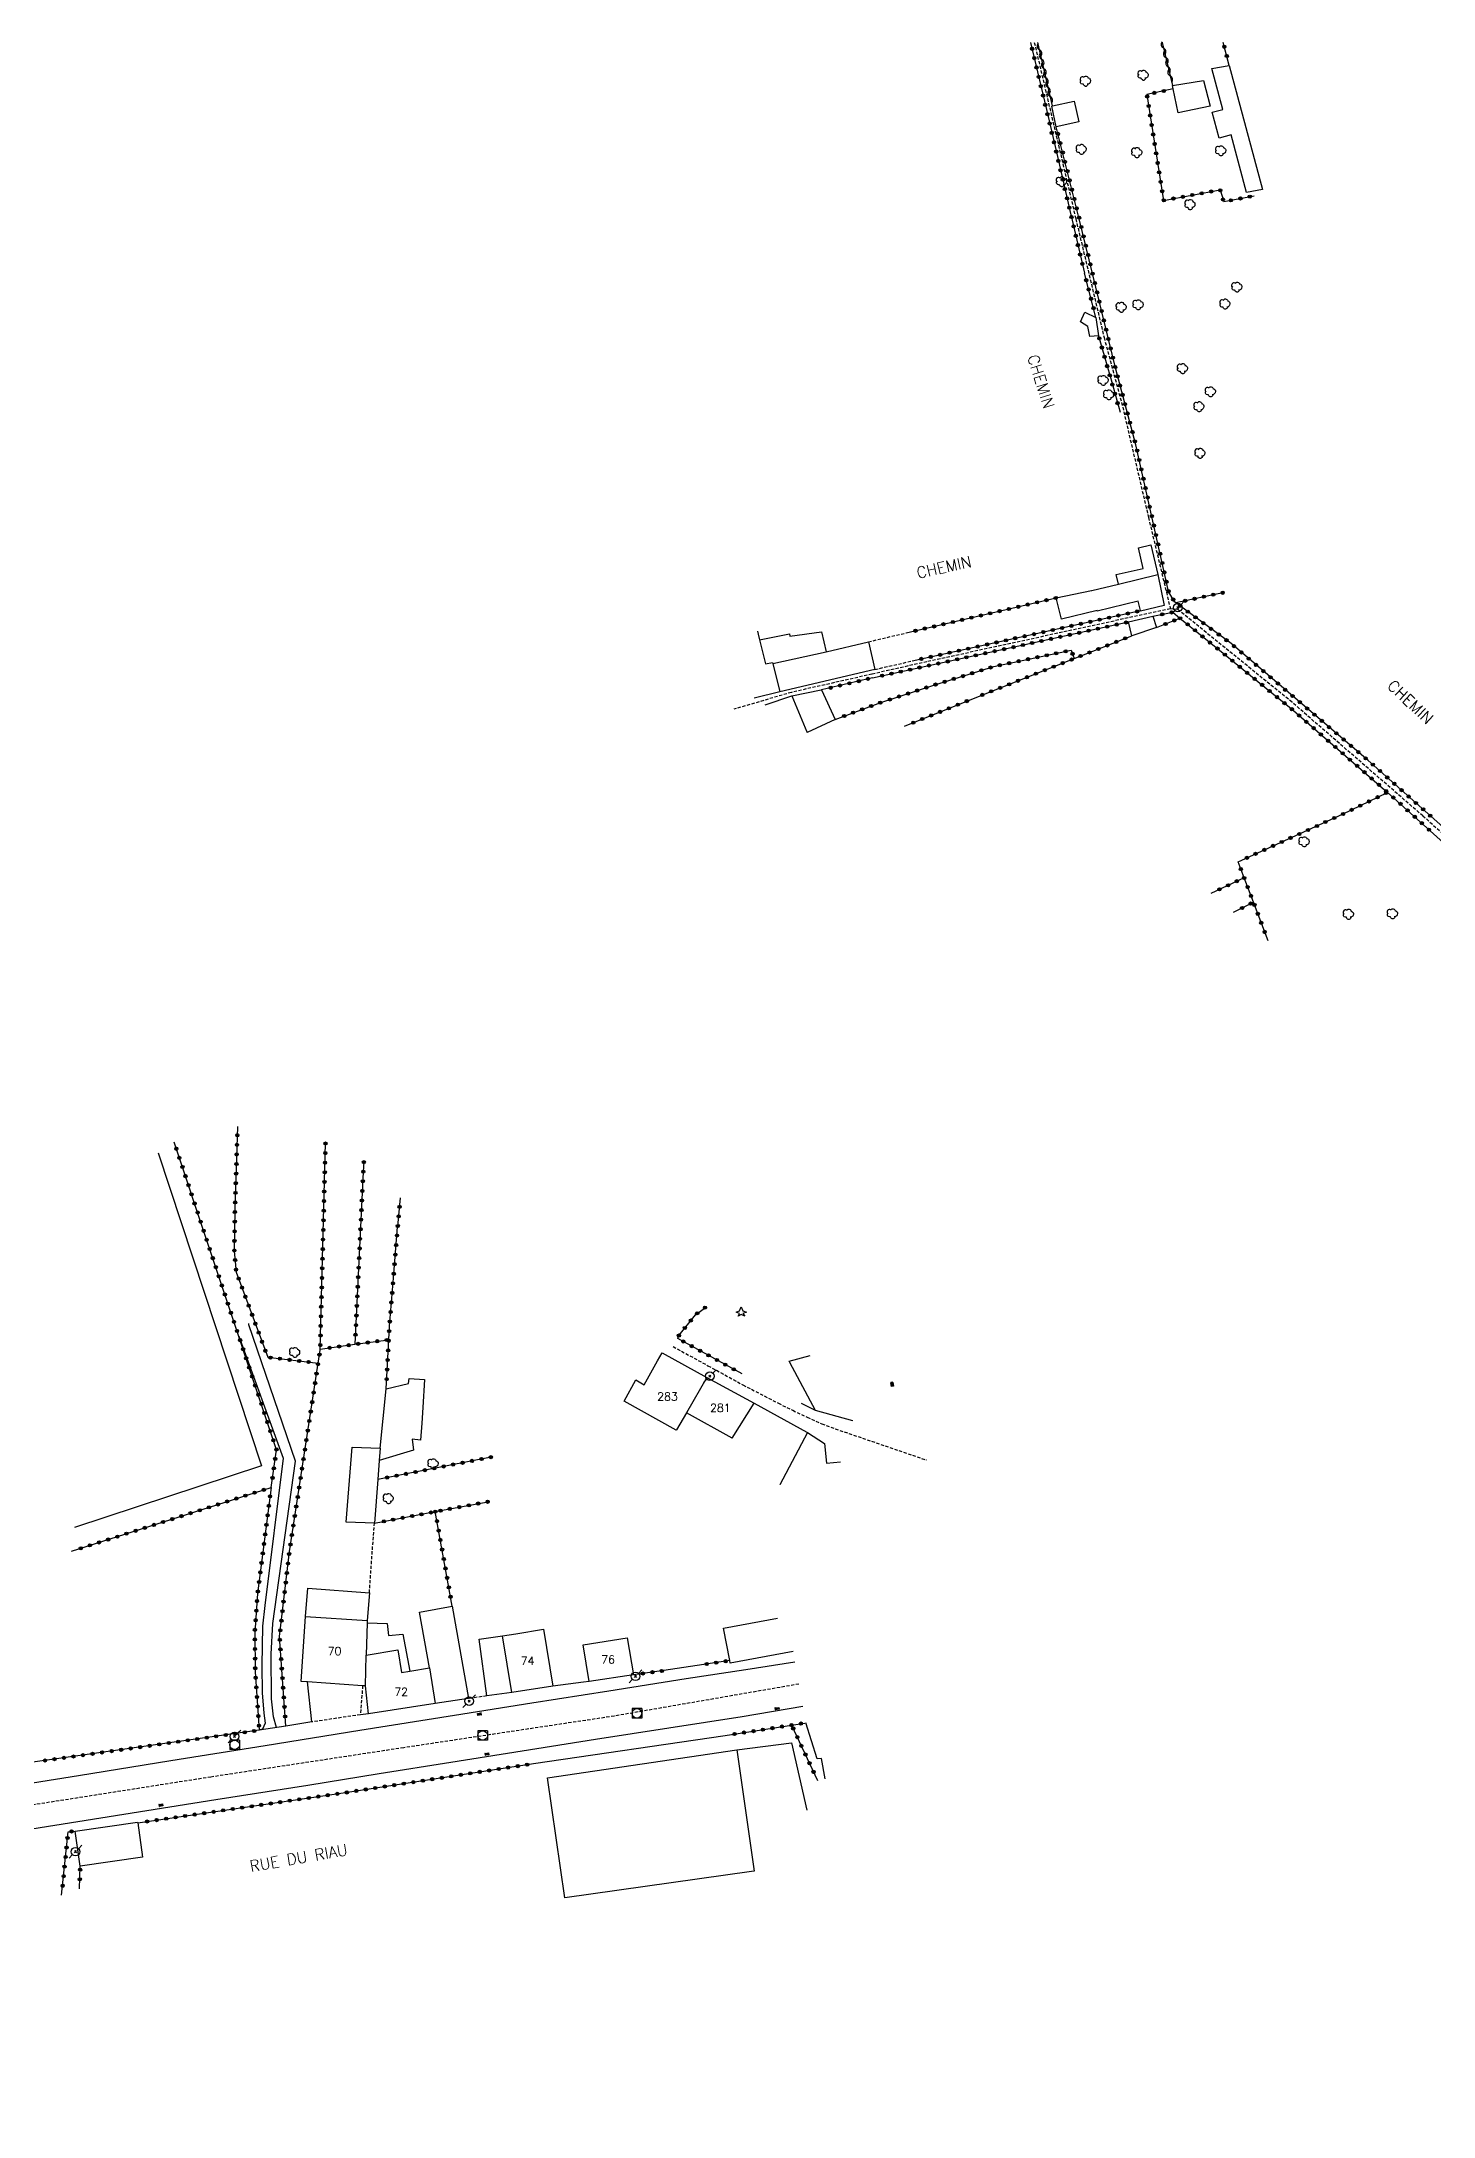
# Model space of a CAD drawing. Header units: millimetres. Extents: x 139000 to 139959, y 123000 to 124000.
# Drawn here: x 139400.4 to 139617.8, y 123676 to 124000.2 of the extents above; entities that cross this region are included whole.
import ezdxf
from ezdxf.enums import TextEntityAlignment as Align

# ---------------------------------------------------------------- set-up
doc = ezdxf.new("R2010")
doc.units = ezdxf.units.MM
doc.linetypes.add('DASHED', pattern=[0.75, 0.5, -0.25])
doc.layers.get('0').update_dxf_attribs({"linetype": 'CONTINUOUS'})
for name, color, linetype in [('W0001', 6, 'DASHED'), ('W0014', 7, 'CONTINUOUS'), ('W0017', 7, 'CONTINUOUS'), ('W0070', 7, 'DASHED'), ('W0071', 7, 'CONTINUOUS'), ('W0101', 7, 'CONTINUOUS'), ('W0104', 1, 'CONTINUOUS'), ('W0112', 1, 'DASHED'), ('W0300', 7, 'CONTINUOUS'), ('W0303', 7, 'CONTINUOUS'), ('W0310', 3, 'CONTINUOUS'), ('W0323', 7, 'CONTINUOUS'), ('W0333', 7, 'CONTINUOUS'), ('W0401', 7, 'CONTINUOUS'), ('W0420', 7, 'CONTINUOUS'), ('W0473', 7, 'CONTINUOUS'), ('W0989', 7, 'CONTINUOUS'), ('W0991', 7, 'CONTINUOUS'), ('W1102', 7, 'CONTINUOUS')]:
    doc.layers.add(name, color=color, linetype=linetype)
doc.styles.get("Standard").update_dxf_attribs({"font": 'romans.shx', "width": 0.85})

# ---------------------------------------------------------------- blocks, each defined once
blk = doc.blocks.new('T300')
for p, q in [((-0.8, 0.51), (-0.86, 0.34)), ((-0.86, 0.34), (-0.86, 0.17)), ((-0.86, 0.17), (-0.74, 0.06)), ((-0.69, 0.63), (-0.8, 0.51)), ((-0.8, -0.06), (-0.74, 0.06)), ((-0.74, 0.06), (-0.69, 0.11)), ((-0.57, 0.69), (-0.69, 0.63)), ((-0.46, 0.69), (-0.57, 0.69)), ((-0.29, 0.63), (-0.46, 0.69)), ((-0.29, 0.63), (-0.17, 0.74)), ((-0.23, 0.57), (-0.29, 0.63)), ((-0.17, 0.74), (-0.06, 0.8)), ((-0.06, 0.8), (0.06, 0.8)), ((0.06, 0.8), (0.23, 0.74)), ((0.23, 0.74), (0.34, 0.63)), ((0.34, 0.63), (0.4, 0.51)), ((0.46, 0.46), (0.34, 0.46)), ((0.4, 0.51), (0.4, 0.46)), ((0.57, 0.4), (0.46, 0.46)), ((0.57, 0.4), (0.69, 0.29)), ((0.69, 0.29), (0.74, 0.17)), ((0.74, 0.06), (0.69, -0.17)), ((0.74, 0.17), (0.74, 0.06)), ((-0.8, -0.17), (-0.8, -0.06)), ((-0.8, -0.23), (-0.8, -0.17)), ((-0.74, -0.34), (-0.8, -0.23)), ((-0.69, -0.4), (-0.74, -0.34)), ((-0.51, -0.46), (-0.69, -0.4)), ((-0.4, -0.46), (-0.51, -0.46)), ((-0.4, -0.46), (-0.34, -0.46)), ((-0.34, -0.46), (-0.34, -0.4)), ((-0.34, -0.51), (-0.34, -0.46)), ((-0.29, -0.63), (-0.34, -0.51)), ((-0.17, -0.74), (-0.29, -0.63)), ((-0.06, -0.8), (-0.17, -0.74)), ((0.06, -0.8), (-0.06, -0.8)), ((0.17, -0.74), (0.06, -0.8)), ((0.23, -0.69), (0.17, -0.74)), ((0.29, -0.46), (0.23, -0.46)), ((0.29, -0.63), (0.23, -0.69)), ((0.46, -0.4), (0.29, -0.46)), ((0.34, -0.51), (0.29, -0.63)), ((0.34, -0.51), (0.34, -0.46)), ((0.57, -0.34), (0.46, -0.4)), ((0.63, -0.29), (0.57, -0.34)), ((0.69, -0.17), (0.63, -0.29))]:
    blk.add_line(p, q)
blk = doc.blocks.new('T473')
for p, q in [((-0.166667, 0.166667), (0.166667, -0.166667)), ((-0.166667, -0.166667), (0.166667, 0.166667)), ((0.500001, 0.500001), (1.000002, 1.000002)), ((-1.000002, -1.000002), (-0.500001, -0.500001))]:
    blk.add_line(p, q)
blk.add_ellipse((0, 0), major_axis=(0.471405, 0.471405), ratio=1, start_param=5.4977871438, end_param=11.780972451)
blk = doc.blocks.new('T303')
for p, q in [((-0.77, 0), (-0.28, 0.21)), ((-0.28, -0.21), (-0.77, 0)), ((-0.28, 0.21), (0, 0.83)), ((0, 0.83), (0.28, 0.21)), ((0.28, 0.21), (0.83, 0)), ((0.83, 0), (0.28, -0.21)), ((-0.49, -0.63), (-0.28, -0.21)), ((0, -0.35), (-0.49, -0.63)), ((0.56, -0.63), (0, -0.35)), ((0.28, -0.21), (0.56, -0.63))]:
    blk.add_line(p, q)
blk = doc.blocks.new('T401')
for p, q in [((-0.3, 0.3), (0, 0.3)), ((-0.3, -0.25), (-0.3, 0.3)), ((-0.3, 0.15), (0, 0.15)), ((-0.3, 0), (0, 0)), ((0, 0.3), (0, -0.25)), ((-0.3, -0.15), (0, -0.15)), ((-0.3, -0.25), (-0.3, -0.3)), ((-0.3, -0.3), (0, -0.3)), ((0, -0.3), (0, -0.25))]:
    blk.add_line(p, q)
blk = doc.blocks.new('T420')
for p, q in [((0.75, 0.75), (-0.75, 0.75)), ((-0.75, 0.75), (-0.75, -0.75)), ((0.75, 0.75), (0.75, -0.75)), ((0.75, -0.75), (-0.75, -0.75))]:
    blk.add_line(p, q)
blk.add_ellipse((0, 0), major_axis=(-0.53, 0.53), ratio=1, start_param=3.926991, end_param=10.210176)
blk = doc.blocks.new('t323o')
at = {"color": 0, "linetype": 'Continuous'}
for radius in [0.25, 0.15]:
    blk.add_circle((0, 0), radius, dxfattribs=at)
blk = doc.blocks.new('t310o')
at = {"color": 0, "linetype": 'Continuous'}
for centre, start, end in [((-0.5, 0.38), 216.8699, 323.1304), ((0.5, -0.37), 36.8699, 143.1303)]:
    blk.add_arc(centre, 0.625, start, end, dxfattribs=at)

msp = doc.modelspace()

# ---------------------------------------------------------------- linework, layer by layer
at = {"layer": 'W0001'}
msp.add_lwpolyline([(139518.7, 123743.55), (139489.85, 123738.55), (139456.99, 123733.61), (139426.89, 123729.03), (139390.33, 123723.3), (139356.18, 123717.91), (139323.94, 123713.02), (139296.1, 123708.14), (139267.25, 123701.93), (139235.14, 123692.66), (139204.82, 123683.55), (139178.33, 123676)], dxfattribs=at)
at = {"layer": 'W0014'}
for points in [[(139518.07, 123746.99), (139510.38, 123745.78), (139501.1, 123744.35), (139489.03, 123742.46), (139476.97, 123740.55), (139464.92, 123738.64), (139450.15, 123736.29), (139435.38, 123733.93), (139420.61, 123731.57), (139406.21, 123729.24), (139391.81, 123726.91)], [(139502.81, 123746.47), (139497.62, 123745.65)], [(139398.91, 123720.96), (139413.28, 123723.23), (139427.66, 123725.5), (139442.03, 123727.78), (139453.18, 123729.56), (139464.33, 123731.35), (139475.48, 123733.13), (139486.93, 123734.93), (139498.38, 123736.71), (139509.82, 123738.5), (139519.32, 123740.09), (139519.32, 123740.09)], [(139442.63, 123737.63), (139438.58, 123737), (139434.43, 123736.34)], [(139451.51, 123738.92), (139450.23, 123738.77)], [(139477.25, 123731.12), (139507.16, 123735.51)]]:
    msp.add_lwpolyline(points, dxfattribs=at)
at = {"layer": 'W0017'}
msp.add_lwpolyline([(139442.63, 123737.63), (139441.96, 123743.9)], dxfattribs=at)
at = {"layer": 'W0070'}
for points in [[(139555.44, 124000), (139561.92, 123972.44), (139566.33, 123953.92), (139569.24, 123943.05), (139573.26, 123925.82), (139576.68, 123911.54)], [(139576.68, 123911.54), (139538.66, 123903.26), (139530.08, 123901.32), (139517.51, 123898.48), (139508.55, 123895.85)], [(139616.09, 123879.19), (139595.69, 123896.92), (139577.87, 123911.41), (139576.68, 123911.54)], [(139616.09, 123879.19), (139620.67, 123875.16), (139625.25, 123871.12), (139629.89, 123867.16), (139631.76, 123865.62), (139633.64, 123864.1), (139635.52, 123862.57), (139642.91, 123856.49), (139650.29, 123850.39), (139657.72, 123844.36), (139660.49, 123842.16), (139663.27, 123839.97), (139666.05, 123837.77)], [(139499.04, 123796.28), (139504.49, 123793.29), (139509.95, 123790.29), (139515.48, 123787.43), (139517.72, 123786.32), (139519.97, 123785.23), (139522.25, 123784.22), (139524.36, 123783.43), (139526.5, 123782.7), (139538.6, 123778.55)]]:
    msp.add_lwpolyline(points, dxfattribs=at)
at = {"layer": 'W0071'}
for points in [[(139431.23, 123797.9), (139438.14, 123778.84), (139435.31, 123755.84), (139434.94, 123752.62), (139434.83, 123746.43), (139434.9, 123742.19), (139435.15, 123739.02), (139435.37, 123737.46), (139434.94, 123736.53), (139434.43, 123736.34)], [(139437.1, 123736.76), (139436.68, 123738.43), (139436.36, 123741.27), (139436.29, 123748.2), (139436.57, 123753.04), (139440.08, 123778.38), (139432.82, 123799.66), (139432.83, 123799.86)], [(139521.26, 123786.3), (139519.09, 123787.4)]]:
    msp.add_lwpolyline(points, dxfattribs=at)
at = {"layer": 'W0101'}
for points in [[(139512.22, 123908.05), (139512.33, 123907.56), (139512.55, 123906.69), (139513.49, 123902.91)], [(139513.49, 123902.91), (139514.58, 123903.13), (139514.61, 123903), (139515.71, 123898.56), (139511.7, 123897.57), (139511.7, 123897.57)], [(139513.42, 123896.51), (139517.58, 123897.91), (139519.95, 123892.29), (139519.97, 123892.23)], [(139501.15, 123785.91), (139499.58, 123783.29), (139499.53, 123783.22), (139491.39, 123787.74), (139493.25, 123791.08), (139494.54, 123790.31), (139496.62, 123794.06), (139497.32, 123795.31)], [(139497.32, 123795.31), (139504.33, 123791.47)], [(139521.26, 123786.3), (139520.07, 123788.53), (139517.25, 123793.79), (139517.15, 123793.98), (139520.44, 123794.87)], [(139504.33, 123791.47), (139511.69, 123787.43)], [(139508.28, 123781.96), (139501.15, 123785.91)], [(139508.28, 123781.96), (139511.69, 123787.43)], [(139527.09, 123784.68), (139527.09, 123784.68), (139521.26, 123786.3)], [(139451.04, 123743.27), (139450.57, 123743.3), (139441.96, 123743.9), (139440.96, 123743.97), (139441.67, 123754.13), (139451.29, 123753.46), (139451.27, 123753.11), (139451.1, 123748.09)], [(139473.86, 123742.23), (139472.39, 123751.07), (139474.5, 123751.42), (139478.8, 123752.13), (139480.27, 123743.24)], [(139485.93, 123743.97), (139484.98, 123749.66), (139491.88, 123750.8), (139492.84, 123745)], [(139451.1, 123748.09), (139456.07, 123748.89), (139456.63, 123745.38), (139457.95, 123745.59), (139461, 123746.09), (139461.9, 123740.54)], [(139451.51, 123738.92), (139451.04, 123743.27)], [(139480.27, 123743.24), (139473.86, 123742.23)], [(139492.84, 123745), (139485.93, 123743.97)], [(139461.9, 123740.54), (139451.51, 123738.92)]]:
    msp.add_lwpolyline(points, dxfattribs=at)
at = {"layer": 'W0104'}
for points in [[(139585.87, 123996.43), (139591.08, 123977.04), (139588.57, 123976.58), (139586.16, 123985.55), (139584.31, 123985.05), (139583.22, 123989.1), (139584.89, 123989.55), (139583.17, 123995.94)], [(139581.88, 123994.04), (139582.91, 123990.04), (139577.88, 123989.02), (139577.12, 123992.74), (139577.01, 123993.29)], [(139558.88, 123986.8), (139558.16, 123990.05), (139558.26, 123990.08), (139561.67, 123990.83), (139562.39, 123987.58)], [(139563.34, 123957.87), (139565.07, 123957.06), (139565.48, 123954.15), (139564.12, 123954.07), (139563.79, 123955.61), (139562.63, 123956.36)], [(139558.87, 123913.24), (139564.39, 123914.39), (139564.41, 123914.38), (139568.57, 123915.39), (139574.71, 123916.87), (139575.72, 123912.04), (139572.04, 123911.15), (139572.02, 123911.24), (139571.67, 123912.71), (139565.27, 123911.16), (139565.25, 123911.25), (139559.67, 123909.91)], [(139570.14, 123909.47), (139573.94, 123910.36), (139574.52, 123908.59), (139570.65, 123907.31)], [(139452.4, 123768.69), (139448.02, 123768.84), (139448.93, 123780.54), (139453.31, 123780.39), (139453.16, 123778.47), (139452.93, 123775.52)], [(139482.13, 123710.14), (139479.46, 123728.89), (139508.99, 123733.3), (139511.69, 123714.35), (139511.28, 123714.29)], [(139405.71, 123720.6), (139415.43, 123721.98), (139415.45, 123721.87), (139416.2, 123716.5), (139406.49, 123715.13)]]:
    msp.add_lwpolyline(points, close=True, dxfattribs=at)
for points in [[(139568.57, 123915.39), (139568.23, 123916.87), (139572.44, 123917.85), (139571.7, 123921.07), (139573.63, 123921.52), (139574.71, 123916.87)], [(139512.55, 123906.69), (139517.23, 123907.64), (139517.29, 123907.24), (139522.2, 123907.94), (139522.93, 123904.82), (139529.55, 123906.38), (139530.56, 123902.06), (139515.71, 123898.56)], [(139514.61, 123903), (139522.93, 123904.82)], [(139517.58, 123897.91), (139522.17, 123898.89), (139522.19, 123898.86), (139524.33, 123894.26), (139519.97, 123892.23)], [(139453.31, 123780.39), (139454.24, 123789.69), (139457.75, 123790.52), (139457.83, 123791.31), (139460.25, 123791.15), (139459.95, 123786.77), (139459.79, 123784.33), (139459.61, 123781.67), (139458.31, 123781.8), (139458.53, 123780.09), (139453.16, 123778.47)], [(139511.69, 123787.43), (139519.95, 123782.89), (139520.04, 123782.84), (139522.68, 123781.12), (139523, 123778.04), (139525.17, 123778.25)], [(139441.67, 123754.13), (139442, 123758.54), (139451.62, 123757.81), (139451.29, 123753.46)], [(139461, 123746.09), (139459.47, 123754.81), (139464.57, 123755.71), (139467.11, 123741.28), (139461.9, 123740.54)], [(139451.27, 123753.11), (139454.39, 123753.02), (139454.6, 123751.13), (139456.83, 123751.37), (139457.95, 123745.59)], [(139517.77, 123748.63), (139507.96, 123746.84), (139507.89, 123747.21), (139506.94, 123752.27), (139506.94, 123752.27), (139515.33, 123753.85), (139515.33, 123753.85)], [(139473.86, 123742.23), (139469.96, 123741.71), (139468.76, 123750.58), (139472.39, 123751.07)], [(139485.93, 123743.97), (139485.05, 123743.85), (139480.27, 123743.24)], [(139522.77, 123728.76), (139522.23, 123731.93), (139521.55, 123731.9), (139519.79, 123737.51)], [(139508.99, 123733.3), (139517.54, 123734.37), (139519.93, 123723.88), (139519.93, 123723.88), (139519.93, 123723.88), (139519.93, 123723.88), (139519.93, 123723.88)]]:
    msp.add_lwpolyline(points, dxfattribs=at)
at = {"layer": 'W0112'}
for points in [[(139529.55, 123906.38), (139535.42, 123907.76)], [(139530.56, 123902.06), (139536.35, 123903.38)], [(139451.62, 123757.81), (139452.4, 123768.69)], [(139450.57, 123743.3), (139450.23, 123738.77), (139442.63, 123737.63)], [(139469.96, 123741.71), (139467.11, 123741.28)]]:
    msp.add_lwpolyline(points, dxfattribs=at)
at = {"layer": 'W0310'}
for points in [[(139558.26, 123990.08), (139556, 124000)], [(139575.4, 124000), (139577.01, 123993.29)]]:
    msp.add_lwpolyline(points, dxfattribs=at)
at = {"layer": 'W0323'}
for points in [[(139554.87, 124000), (139557.58, 123988.43), (139559.2, 123981.49), (139561.16, 123973.09), (139561.2, 123972.94), (139563.26, 123963.96)], [(139585.87, 123996.43), (139584.93, 124000)], [(139577.12, 123992.74), (139573.02, 123991.87), (139575.62, 123975.33), (139584.46, 123976.98), (139585.02, 123975.14), (139589.77, 123976.05)], [(139620.62, 123876.22), (139607.56, 123887.85), (139586.16, 123906.09), (139577.35, 123912.6), (139576.41, 123914.23), (139571.29, 123937.17), (139568.1, 123949.15), (139562.47, 123972.43), (139558.88, 123986.8)], [(139565.07, 123957.06), (139563.26, 123963.96)], [(139565.48, 123954.15), (139566.97, 123948.9), (139567.26, 123947.85), (139568.85, 123942.23)], [(139535.42, 123907.76), (139558.87, 123913.24)], [(139536.35, 123903.38), (139572.02, 123911.24)], [(139584.89, 123914.05), (139577.52, 123912.48)], [(139530.2, 123900.76), (139570.14, 123909.47)], [(139573.94, 123910.36), (139577.05, 123911)], [(139574.52, 123908.59), (139578.18, 123910.07)], [(139577.05, 123911), (139578.18, 123910.07), (139581.64, 123907.26), (139584.92, 123904.6), (139590.34, 123900.18), (139595.3, 123896.15), (139595.48, 123895.99), (139600.04, 123892.03), (139610.55, 123882.91), (139621.91, 123872.63)], [(139531.46, 123896.9), (139539.9, 123899.65), (139549.14, 123902.52), (139561.21, 123905.07), (139561.68, 123903.76)], [(139545.93, 123897.53), (139561.68, 123903.76), (139570.65, 123907.31)], [(139530.2, 123900.76), (139522.19, 123898.86)], [(139524.33, 123894.26), (139531.46, 123896.9)], [(139535.16, 123893.18), (139545.93, 123897.53)], [(139587.27, 123872), (139603.56, 123879.43), (139610.61, 123882.85)], [(139588.21, 123869.51), (139582.98, 123867.08)], [(139591.93, 123859.66), (139589.65, 123865.7), (139588.21, 123869.51), (139587.27, 123872)], [(139586.54, 123864.13), (139589.65, 123865.7)], [(139431.05, 123830.65), (139430.64, 123817.73), (139430.54, 123811.19), (139430.83, 123807.92), (139435.77, 123794.6), (139443.62, 123793.68)], [(139436.3, 123774.27), (139437.13, 123780.17), (139426.83, 123811.15), (139421.15, 123828.21)], [(139438.58, 123737), (139437.6, 123750.96), (139439.14, 123764.24), (139443.62, 123793.68), (139443.94, 123795.73), (139443.94, 123795.88), (139444.78, 123828.11)], [(139450.76, 123825.14), (139450.67, 123823.56), (139449.38, 123796.63)], [(139454.24, 123789.69), (139454.65, 123797.35), (139454.76, 123799.49), (139455.38, 123806.95), (139456.04, 123814.96), (139456.05, 123815.08), (139456.48, 123819.53)], [(139509.83, 123792), (139499.76, 123797.56), (139499.82, 123797.84), (139500, 123798.07), (139502.52, 123801.25), (139504.29, 123802.56)], [(139443.94, 123795.88), (139449.38, 123796.63), (139454.65, 123797.35)], [(139470.9, 123779.06), (139452.93, 123775.52)], [(139436.3, 123774.27), (139434.18, 123757.71), (139433.72, 123751.6), (139433.8, 123745.49), (139434.43, 123736.34), (139398.01, 123731.19)], [(139405.13, 123764.3), (139436.3, 123774.27)], [(139452.4, 123768.69), (139461.92, 123770.49), (139470.42, 123772.09)], [(139464.57, 123755.71), (139461.92, 123770.49)], [(139507.89, 123747.21), (139502.81, 123746.47)], [(139497.62, 123745.65), (139492.84, 123745)], [(139507.16, 123735.51), (139517.55, 123737.15), (139519.61, 123737.47)], [(139517.55, 123737.15), (139521.61, 123728.47)], [(139415.45, 123721.87), (139446.85, 123726.44), (139477.25, 123731.12)], [(139403.58, 123710.56), (139404.6, 123720.47), (139405.71, 123720.6)], [(139406.35, 123711.56), (139406.49, 123715.13)]]:
    msp.add_lwpolyline(points, dxfattribs=at)
at = {"layer": 'W0333'}
msp.add_lwpolyline([(139418.65, 123826.54), (139434.78, 123777.64), (139405.59, 123768.03)], dxfattribs=at)
at = {"layer": 'W1102'}
for points in [[(139504.33, 123791.47), (139501.15, 123785.91)], [(139520.04, 123782.84), (139515.7, 123774.68), (139515.7, 123774.68)], [(139451.04, 123743.27), (139451.1, 123748.09)]]:
    msp.add_lwpolyline(points, dxfattribs=at)

# ---------------------------------------------------------------- block references
at = {"layer": 'W0300'}
for p in [(139572.48, 123994.88), (139563.47, 123993.95), (139562.82, 123983.29), (139571.48, 123982.78), (139584.59, 123983.07), (139559.73, 123978.24), (139579.79, 123974.67), (139585.25, 123959.13), (139587.11, 123961.77), (139569.05, 123958.62), (139571.69, 123959.01), (139566.23, 123947.2), (139578.62, 123949.04), (139567.09, 123944.95), (139581.19, 123943.09), (139582.97, 123945.43), (139581.34, 123935.82), (139597.61, 123875.12), (139604.52, 123863.8), (139611.39, 123863.88), (139440, 123795.35), (139461.61, 123777.96), (139454.62, 123772.52)]:
    msp.add_blockref('T300', p, dxfattribs=at)
at = {"layer": 'W0303'}
msp.add_blockref('T303', (139509.67, 123801.66), dxfattribs=at)
at = {"layer": 'W0310'}
for p, rotation in [((139556.26, 123998.85), 102.8148386508745), ((139575.61, 123999.12), 283.4841464432706), ((139556.6, 123997.39), 102.8148386508745), ((139556.93, 123995.93), 102.8148386508745), ((139575.96, 123997.66), 283.4841464432706), ((139576.31, 123996.21), 283.4841464432706), ((139576.66, 123994.75), 283.4841464432706), ((139557.26, 123994.46), 102.8148386508745), ((139557.59, 123993), 102.8148386508745), ((139557.93, 123991.54), 102.8148386508745)]:
    msp.add_blockref('t310o', p, dxfattribs=dict(at, rotation=rotation))
at = {"layer": 'W0323'}
for p, rotation in [((139555.1, 123999.02), 283.1661514840764), ((139585.11, 123999.33), 104.7769201261749), ((139555.44, 123997.56), 283.1661514840764), ((139555.78, 123996.1), 283.1661514840764), ((139585.49, 123997.88), 104.7769201261749), ((139556.12, 123994.64), 283.1661514840764), ((139556.46, 123993.18), 283.1661514840764), ((139574.18, 123992.12), 191.9878781132168), ((139575.65, 123992.43), 191.9878781132168), ((139556.81, 123991.72), 283.1661514840764), ((139557.15, 123990.26), 283.1661514840764), ((139557.49, 123988.8), 283.1661514840764), ((139573.06, 123991.57), 278.9389951294921), ((139573.3, 123990.08), 278.9389951294921), ((139557.83, 123987.34), 283.1663897028407), ((139558.17, 123985.88), 283.1663897028407), ((139559.15, 123985.72), 104.0381202949829), ((139573.53, 123988.6), 278.9389951294921), ((139573.76, 123987.12), 278.9389951294921), ((139574, 123985.64), 278.9389951294921), ((139558.51, 123984.42), 283.1663897028407), ((139558.86, 123982.96), 283.1663897028407), ((139559.51, 123984.27), 104.0381202949829), ((139559.88, 123982.81), 104.0381202949829), ((139574.23, 123984.16), 278.9389951294921), ((139574.46, 123982.68), 278.9389951294921), ((139559.2, 123981.5), 283.1663897028407), ((139559.54, 123980.03), 283.1644324734768), ((139560.24, 123981.36), 104.0381202949829), ((139560.61, 123979.9), 104.0381202949829), ((139574.7, 123981.19), 278.9389951294921), ((139574.93, 123979.71), 278.9389951294921), ((139559.88, 123978.57), 283.1644324734768), ((139560.22, 123977.11), 283.1644324734768), ((139560.97, 123978.45), 104.0381202949829), ((139561.33, 123976.99), 104.0381202949829), ((139575.16, 123978.23), 278.9389951294921), ((139575.4, 123976.75), 278.9389951294921), ((139578.63, 123975.89), 10.55506470041178), ((139580.11, 123976.17), 10.55506470041178), ((139581.58, 123976.44), 10.55506470041178), ((139583.06, 123976.72), 10.55506470041178), ((139584.48, 123976.91), 286.8928872842744), ((139589.09, 123975.92), 10.93381678579807), ((139560.56, 123975.65), 283.1644324734768), ((139560.91, 123974.19), 283.1644324734768), ((139561.25, 123972.73), 282.9368279625953), ((139561.7, 123975.54), 104.0381202949829), ((139562.06, 123974.08), 104.0381202949829), ((139562.43, 123972.63), 104.0381202949829), ((139575.68, 123975.35), 10.55506470041178), ((139577.16, 123975.62), 10.55506470041178), ((139584.91, 123975.47), 286.8928872842744), ((139586.15, 123975.35), 10.93381678579807), ((139587.62, 123975.64), 10.93381678579807), ((139561.58, 123971.27), 282.9368279625953), ((139561.92, 123969.81), 282.9368279625953), ((139562.78, 123971.17), 103.5721181803153), ((139563.13, 123969.71), 103.5721181803153), ((139562.25, 123968.35), 282.9368279625953), ((139562.59, 123966.88), 282.9368279625953), ((139563.48, 123968.25), 103.5721181803153), ((139563.84, 123966.8), 103.5721181803153), ((139562.93, 123965.42), 282.9368279625953), ((139563.55, 123962.86), 104.7059746925142), ((139564.19, 123965.34), 103.5721181803153), ((139564.54, 123963.88), 103.5721181803153), ((139563.93, 123961.41), 104.7059746925142), ((139564.31, 123959.96), 104.7059746925142), ((139564.89, 123962.42), 103.5721181803153), ((139565.24, 123960.96), 103.5721181803153), ((139564.69, 123958.51), 104.7059746925142), ((139565.6, 123959.51), 103.5721181803153), ((139565.95, 123958.05), 103.5721181803153), ((139566.3, 123956.59), 103.5721181803153), ((139565.59, 123953.78), 285.7493608912174), ((139566.65, 123955.13), 103.5721181803153), ((139567, 123953.67), 103.5721181803153), ((139566, 123952.34), 285.7493608912174), ((139566.41, 123950.89), 285.7493608912174), ((139567.36, 123952.21), 103.5721181803153), ((139567.71, 123950.76), 103.5721181803153), ((139566.81, 123949.45), 285.7493608912174), ((139567.22, 123948), 285.7355751932827), ((139568.06, 123949.3), 103.5721181803153), ((139568.44, 123947.85), 104.932905534873), ((139567.63, 123946.56), 285.7514156803155), ((139568.03, 123945.12), 285.7514156803155), ((139568.44, 123943.67), 285.7514156803155), ((139568.83, 123946.4), 104.932905534873), ((139569.22, 123944.95), 104.932905534873), ((139569.6, 123943.5), 104.932905534873), ((139569.99, 123942.05), 104.932905534873), ((139570.38, 123940.6), 104.932905534873), ((139570.76, 123939.15), 104.932905534873), ((139571.15, 123937.7), 104.932905534873), ((139571.5, 123936.24), 102.5864461270935), ((139571.82, 123934.78), 102.5864461270935), ((139572.15, 123933.32), 102.5864461270935), ((139572.48, 123931.85), 102.5864461270935), ((139572.8, 123930.39), 102.5864461270935), ((139573.13, 123928.92), 102.5864461270935), ((139573.46, 123927.46), 102.5864461270935), ((139573.79, 123926), 102.5864461270935), ((139574.11, 123924.53), 102.5864461270935), ((139574.44, 123923.07), 102.5864461270935), ((139574.77, 123921.6), 102.5864461270935), ((139575.09, 123920.14), 102.5864461270935), ((139575.42, 123918.68), 102.5864461270935), ((139575.75, 123917.21), 102.5864461270935), ((139576.07, 123915.75), 102.5864461270935), ((139576.4, 123914.28), 102.5864461270935), ((139550.02, 123911.17), 13.15224772624518), ((139551.48, 123911.51), 13.15224772624518), ((139552.94, 123911.85), 13.15224772624518), ((139554.41, 123912.19), 13.15224772624518), ((139555.87, 123912.54), 13.15224772624518), ((139557.33, 123912.88), 13.15224772624518), ((139558.79, 123913.22), 13.15224772624518), ((139571.5, 123911.12), 12.42843514662056), ((139576.88, 123910.96), 11.50105927275018), ((139577.13, 123912.98), 119.9379230945538), ((139578.21, 123911.97), 143.5243667271713), ((139578.99, 123912.79), 192.0225520519439), ((139579.41, 123911.08), 143.5243667271713), ((139580.45, 123913.1), 192.0225520519439), ((139581.92, 123913.42), 192.0225520519439), ((139583.39, 123913.73), 192.0225520519439), ((139584.85, 123914.04), 192.0225520519439), ((139536.88, 123908.1), 13.15224772624518), ((139538.34, 123908.44), 13.15224772624518), ((139539.8, 123908.78), 13.15224772624518), ((139541.26, 123909.12), 13.15224772624518), ((139542.72, 123909.46), 13.15224772624518), ((139544.18, 123909.8), 13.15224772624518), ((139545.64, 123910.15), 13.15224772624518), ((139547.1, 123910.49), 13.15224772624518), ((139548.56, 123910.83), 13.15224772624518), ((139556.85, 123907.89), 12.42843514662056), ((139558.32, 123908.22), 12.42843514662056), ((139559.78, 123908.54), 12.42843514662056), ((139561.25, 123908.86), 12.42843514662056), ((139562.44, 123907.79), 12.30759251756121), ((139562.71, 123909.19), 12.42843514662056), ((139563.91, 123908.11), 12.30759251756121), ((139564.18, 123909.51), 12.42843514662056), ((139565.38, 123908.43), 12.30759251756121), ((139565.64, 123909.83), 12.42843514662056), ((139566.84, 123908.75), 12.30759251756121), ((139567.11, 123910.15), 12.42843514662056), ((139568.31, 123909.07), 12.30759251756121), ((139568.57, 123910.48), 12.42843514662056), ((139569.77, 123909.39), 12.30759251756121), ((139570.04, 123910.8), 12.42843514662056), ((139575.41, 123910.66), 11.50105927275018), ((139575.91, 123909.15), 22.09476217544164), ((139577.3, 123909.71), 22.09476217544164), ((139578.21, 123910.05), 320.8599585049422), ((139579.38, 123909.1), 320.8599585049422), ((139580.54, 123908.16), 320.8599585049422), ((139580.62, 123910.19), 143.5243667271713), ((139581.83, 123909.29), 143.5243667271713), ((139583.03, 123908.4), 143.5243667271713), ((139542.21, 123904.67), 12.42843514662056), ((139543.67, 123904.99), 12.42843514662056), ((139545.14, 123905.31), 12.42843514662056), ((139546.6, 123905.63), 12.42843514662056), ((139547.79, 123904.59), 12.30759251756121), ((139548.07, 123905.96), 12.42843514662056), ((139549.25, 123904.91), 12.30759251756121), ((139549.53, 123906.28), 12.42843514662056), ((139550.72, 123905.23), 12.30759251756121), ((139551, 123906.6), 12.42843514662056), ((139552.19, 123905.55), 12.30759251756121), ((139552.46, 123906.93), 12.42843514662056), ((139553.65, 123905.87), 12.30759251756121), ((139553.93, 123907.25), 12.42843514662056), ((139555.12, 123906.19), 12.30759251756121), ((139555.39, 123907.57), 12.42843514662056), ((139556.58, 123906.51), 12.30759251756121), ((139558.05, 123906.83), 12.30759251756121), ((139558.87, 123904.58), 11.92669763912025), ((139559.51, 123907.15), 12.30759251756121), ((139560.34, 123904.89), 11.92669763912025), ((139560.98, 123907.47), 12.30759251756121), ((139561.42, 123904.5), 290.1131322945116), ((139564.06, 123904.7), 21.59830427167515), ((139565.45, 123905.26), 21.59830427167515), ((139566.85, 123905.81), 21.59830427167515), ((139568.24, 123906.36), 21.59830427167515), ((139569.64, 123906.91), 21.59830427167515), ((139581.7, 123907.21), 320.8699570805802), ((139582.87, 123906.26), 320.8699570805802), ((139584.03, 123905.32), 320.8699570805802), ((139584.24, 123907.51), 143.5243667271713), ((139585.44, 123906.62), 143.5243667271713), ((139586.62, 123905.69), 139.5500823660117), ((139587.77, 123904.72), 139.5500823660117), ((139533.13, 123901.4), 12.30759251756121), ((139534.6, 123901.72), 12.30759251756121), ((139536.07, 123902.03), 12.30759251756121), ((139537.53, 123902.35), 12.30759251756121), ((139537.81, 123903.7), 12.42843514662056), ((139539, 123902.67), 12.30759251756121), ((139539.28, 123904.02), 12.42843514662056), ((139540.46, 123902.99), 12.30759251756121), ((139540.74, 123904.34), 12.42843514662056), ((139541.93, 123903.31), 12.30759251756121), ((139543.39, 123903.63), 12.30759251756121), ((139544.86, 123903.95), 12.30759251756121), ((139545.75, 123901.47), 17.26076607440701), ((139546.32, 123904.27), 12.30759251756121), ((139547.18, 123901.91), 17.26076607440701), ((139548.61, 123902.36), 17.26076607440701), ((139550.06, 123902.72), 11.92669763912025), ((139551.53, 123903.03), 11.92669763912025), ((139553, 123903.34), 11.92669763912025), ((139554.47, 123903.65), 11.92669763912025), ((139555.69, 123901.39), 21.6011390675977), ((139555.94, 123903.96), 11.92669763912025), ((139557.09, 123901.94), 21.6011390675977), ((139557.4, 123904.27), 11.92669763912025), ((139558.48, 123902.5), 21.6011390675977), ((139559.87, 123903.05), 21.6011390675977), ((139561.27, 123903.6), 21.6011390675977), ((139562.66, 123904.15), 21.59830427167515), ((139585.19, 123904.37), 320.8656159905954), ((139586.36, 123903.42), 320.8656159905954), ((139587.52, 123902.48), 320.8656159905954), ((139588.68, 123901.53), 320.8656159905954), ((139588.91, 123903.75), 139.5500823660117), ((139590.05, 123902.77), 139.5500823660117), ((139591.19, 123901.8), 139.5500823660117), ((139523.65, 123899.2), 193.3345047894561), ((139525.11, 123899.55), 193.3345047894561), ((139526.57, 123899.89), 193.3345047894561), ((139528.03, 123900.24), 193.3345047894561), ((139529.48, 123900.59), 193.3345047894561), ((139531.67, 123901.08), 12.30759251756121), ((139535.74, 123898.29), 18.09408877896309), ((139537.16, 123898.76), 18.09408877896309), ((139538.59, 123899.23), 18.09408877896309), ((139540.02, 123899.69), 17.26076607440701), ((139541.45, 123900.13), 17.26076607440701), ((139542.88, 123900.58), 17.26076607440701), ((139544.31, 123901.02), 17.26076607440701), ((139547.32, 123898.08), 21.6011390675977), ((139548.72, 123898.63), 21.6011390675977), ((139550.11, 123899.18), 21.6011390675977), ((139551.51, 123899.73), 21.6011390675977), ((139552.9, 123900.29), 21.6011390675977), ((139554.3, 123900.84), 21.6011390675977), ((139589.85, 123900.58), 320.8656159905954), ((139591.01, 123899.64), 320.8665331350891), ((139592.17, 123898.69), 320.8665331350891), ((139592.33, 123900.83), 139.5500823660117), ((139593.47, 123899.86), 139.5500823660117), ((139594.61, 123898.88), 139.5500823660117), ((139525.74, 123894.78), 20.29408416804795), ((139527.14, 123895.3), 20.29408416804795), ((139528.55, 123895.82), 20.29408416804795), ((139529.96, 123896.34), 20.29408416804795), ((139531.36, 123896.86), 20.29408416804795), ((139532.89, 123897.36), 18.09408877896309), ((139534.31, 123897.83), 18.09408877896309), ((139539.34, 123894.87), 21.96912811359122), ((139540.73, 123895.43), 21.96912811359122), ((139542.12, 123895.99), 21.96912811359122), ((139543.51, 123896.55), 21.96912811359122), ((139544.9, 123897.11), 21.96912811359122), ((139593.34, 123897.74), 320.8665331350891), ((139594.5, 123896.8), 320.8665331350891), ((139595.66, 123895.84), 319.0478646598518), ((139595.76, 123897.91), 139.5500823660117), ((139596.79, 123894.86), 319.0478646598518), ((139596.9, 123896.94), 139.5500823660117), ((139598.04, 123895.96), 139.5500823660117), ((139599.18, 123894.99), 139.5500823660117), ((139536.55, 123893.74), 21.96912811359122), ((139537.94, 123894.31), 21.96912811359122), ((139597.92, 123893.87), 319.0478646598518), ((139599.05, 123892.89), 319.0478646598518), ((139600.19, 123891.91), 319.0460105009594), ((139600.32, 123894.02), 139.5500823660117), ((139601.46, 123893.04), 139.5500823660117), ((139602.6, 123892.07), 139.5500823660117), ((139601.32, 123890.92), 319.0460105009594), ((139602.45, 123889.94), 319.0460105009594), ((139603.59, 123888.96), 319.0460105009594), ((139603.75, 123891.1), 139.5500823660117), ((139604.89, 123890.12), 139.5500823660117), ((139606.03, 123889.15), 139.5500823660117), ((139604.72, 123887.97), 319.0460105009594), ((139605.85, 123886.99), 319.0460105009594), ((139606.98, 123886.01), 319.0460105009594), ((139607.17, 123888.18), 139.5500823660117), ((139608.12, 123885.02), 319.0460105009594), ((139608.3, 123887.19), 138.3240157252823), ((139609.42, 123886.19), 138.3240157252823), ((139610.54, 123885.19), 138.3240157252823), ((139609.04, 123882.09), 25.88151140049398), ((139609.25, 123884.04), 319.0460105009594), ((139610.38, 123883.06), 319.0460105009594), ((139610.39, 123882.75), 25.88151140049398), ((139611.5, 123882.05), 317.8682166393509), ((139611.66, 123884.2), 138.3240157252823), ((139612.78, 123883.2), 138.3240157252823), ((139613.9, 123882.2), 138.3240157252823), ((139602.28, 123878.85), 24.51198470162587), ((139603.64, 123879.47), 25.88151140049398), ((139604.99, 123880.13), 25.88151140049398), ((139606.34, 123880.78), 25.88151140049398), ((139607.69, 123881.44), 25.88151140049398), ((139612.61, 123881.05), 317.8682166393509), ((139613.72, 123880.04), 317.8682166393509), ((139614.84, 123879.04), 317.8682166393509), ((139615.02, 123881.2), 138.3240157252823), ((139616.14, 123880.21), 138.3240157252823), ((139617.26, 123879.21), 138.3240157252823), ((139595.45, 123875.74), 24.51198470162587), ((139596.82, 123876.36), 24.51198470162587), ((139598.18, 123876.98), 24.51198470162587), ((139599.55, 123877.6), 24.51198470162587), ((139600.91, 123878.23), 24.51198470162587), ((139615.95, 123878.03), 317.8682166393509), ((139617.06, 123877.02), 317.8682166393509), ((139588.63, 123872.63), 24.51198470162587), ((139589.99, 123873.25), 24.51198470162587), ((139591.36, 123873.87), 24.51198470162587), ((139592.72, 123874.49), 24.51198470162587), ((139594.09, 123875.11), 24.51198470162587), ((139587.06, 123868.97), 204.9606498045237), ((139587.69, 123870.88), 110.6967899315569), ((139588.22, 123869.48), 110.6910639055722), ((139584.34, 123867.71), 204.9606498045237), ((139585.7, 123868.34), 204.9606498045237), ((139588.75, 123868.08), 110.6910639055722), ((139589.28, 123866.68), 110.6910639055722), ((139587.88, 123864.8), 26.75015121241711), ((139589.22, 123865.48), 26.75015121241711), ((139589.81, 123865.27), 110.6950629078078), ((139590.34, 123863.87), 110.6950629078078), ((139590.87, 123862.47), 110.6950629078078), ((139591.4, 123861.06), 110.6950629078078), ((139421.49, 123827.18), 108.4083701228805), ((139430.96, 123827.79), 268.1687623166793), ((139431.01, 123829.29), 268.1687623166793), ((139444.78, 123828), 88.50383178344526), ((139421.96, 123825.76), 108.4083701228805), ((139422.44, 123824.34), 108.4083701228805), ((139430.87, 123824.79), 268.1687623166793), ((139430.91, 123826.29), 268.1687623166793), ((139444.66, 123823.5), 88.50383178344526), ((139444.7, 123825), 88.50383178344526), ((139444.74, 123826.5), 88.50383178344526), ((139450.68, 123823.6), 266.8819109975817), ((139450.76, 123825.09), 266.8819109975817), ((139422.91, 123822.91), 108.4083701228805), ((139423.39, 123821.49), 108.4083701228805), ((139430.72, 123820.29), 268.1687623166793), ((139430.77, 123821.79), 268.1687623166793), ((139430.82, 123823.29), 268.1687623166793), ((139444.58, 123820.5), 88.50383178344526), ((139444.62, 123822), 88.50383178344526), ((139450.53, 123820.6), 267.2580240669692), ((139450.6, 123822.1), 267.2580240669692), ((139423.86, 123820.07), 108.4083701228805), ((139424.33, 123818.64), 108.4083701228805), ((139424.81, 123817.22), 108.4083701228805), ((139430.63, 123817.29), 269.0890905029388), ((139430.67, 123818.79), 268.1687623166793), ((139444.5, 123817.5), 88.50383178344526), ((139444.54, 123819), 88.50383178344526), ((139450.39, 123817.6), 267.2580240669692), ((139450.46, 123819.1), 267.2580240669692), ((139456.34, 123818.11), 84.47349744889326), ((139425.28, 123815.8), 108.4083701228805), ((139425.75, 123814.37), 108.4083701228805), ((139430.59, 123814.29), 269.0890905029388), ((139430.61, 123815.79), 269.0890905029388), ((139444.43, 123814.5), 88.50383178344526), ((139444.47, 123816), 88.50383178344526), ((139450.25, 123814.61), 267.2580240669692), ((139450.32, 123816.11), 267.2580240669692), ((139456.06, 123815.12), 84.47349744889326), ((139456.2, 123816.62), 84.47349744889326), ((139426.23, 123812.95), 108.4083701228805), ((139426.7, 123811.53), 108.4083701228805), ((139430.54, 123811.29), 269.0890905029388), ((139430.56, 123812.79), 269.0890905029388), ((139444.35, 123811.5), 88.50383178344526), ((139444.39, 123813), 88.50383178344526), ((139450.1, 123811.61), 267.2580240669692), ((139450.17, 123813.11), 267.2580240669692), ((139455.68, 123810.64), 85.26715007280612), ((139455.81, 123812.14), 85.26715007280612), ((139455.93, 123813.63), 85.26715007280612), ((139427.17, 123810.1), 108.3972118847612), ((139427.65, 123808.68), 108.3972118847612), ((139428.12, 123807.26), 108.3972118847612), ((139430.66, 123809.8), 275.2180963723603), ((139430.8, 123808.31), 275.2180963723603), ((139444.27, 123808.5), 88.50383178344526), ((139444.31, 123810), 88.50383178344526), ((139449.96, 123808.61), 267.2580240669692), ((139450.03, 123810.11), 267.2580240669692), ((139455.43, 123807.65), 85.26715007280612), ((139455.56, 123809.15), 85.26715007280612), ((139428.59, 123805.83), 108.3972118847612), ((139429.07, 123804.41), 108.3972118847612), ((139431.22, 123806.88), 290.3398090329765), ((139431.74, 123805.47), 290.3398090329765), ((139432.26, 123804.06), 290.3398090329765), ((139444.19, 123805.51), 88.50383178344526), ((139444.23, 123807.01), 88.50383178344526), ((139449.74, 123804.12), 267.2580240669692), ((139449.81, 123805.62), 267.2580240669692), ((139449.89, 123807.12), 267.2580240669692), ((139455.19, 123804.66), 85.2706926641883), ((139455.31, 123806.16), 85.2706926641883), ((139429.54, 123802.99), 108.3972118847612), ((139430.01, 123801.56), 108.3972118847612), ((139432.78, 123802.66), 290.3398090329765), ((139433.31, 123801.25), 290.3398090329765), ((139444.07, 123801.01), 88.50383178344526), ((139444.11, 123802.51), 88.50383178344526), ((139444.15, 123804.01), 88.50383178344526), ((139449.6, 123801.12), 267.2580240669692), ((139449.67, 123802.62), 267.2580240669692), ((139454.94, 123801.67), 85.2706926641883), ((139455.06, 123803.17), 85.2706926641883), ((139502.81, 123801.46), 36.4746888798766), ((139504.02, 123802.35), 36.4746888798766), ((139430.49, 123800.14), 108.3972118847612), ((139430.96, 123798.72), 108.3972118847612), ((139433.83, 123799.84), 290.3398090329765), ((139434.35, 123798.44), 290.3398090329765), ((139444, 123798.01), 88.50383178344526), ((139444.03, 123799.51), 88.50383178344526), ((139449.46, 123798.13), 267.2580240669692), ((139449.53, 123799.62), 267.2580240669692), ((139454.72, 123798.68), 86.97737582777987), ((139454.82, 123800.18), 85.2706926641883), ((139499.95, 123798), 51.61346048381235), ((139500.88, 123799.18), 51.62697709661695), ((139501.81, 123800.35), 51.62697709661695), ((139431.44, 123797.29), 108.3972118847612), ((139431.91, 123795.87), 108.3972118847612), ((139432.38, 123794.45), 108.3972118847612), ((139434.87, 123797.03), 290.3398090329765), ((139435.39, 123795.62), 290.3398090329765), ((139436.18, 123794.55), 353.3540928100579), ((139437.67, 123794.38), 353.3540928100579), ((139443.83, 123795.02), 81.33612585660215), ((139443.96, 123796.51), 88.50383178344526), ((139445.43, 123796.08), 7.854381721592326), ((139446.91, 123796.29), 7.854381721592326), ((139448.4, 123796.49), 7.854381721592326), ((139449.88, 123796.7), 7.854050078399858), ((139451.37, 123796.9), 7.854050078399858), ((139452.86, 123797.11), 7.854050078399858), ((139454.34, 123797.31), 7.854050078399858), ((139454.56, 123795.68), 86.98171770248273), ((139454.64, 123797.18), 86.98171770248273), ((139500.64, 123797.07), 151.0827491963886), ((139501.95, 123796.35), 151.0827491963886), ((139503.27, 123795.62), 151.0827491963886), ((139504.58, 123794.9), 151.0827491963886), ((139432.86, 123793.02), 108.3972118847612), ((139433.33, 123791.6), 108.3972118847612), ((139439.16, 123794.2), 353.3540928100579), ((139440.65, 123794.03), 353.3540928100579), ((139442.14, 123793.86), 353.3540928100579), ((139443.38, 123792.05), 81.33004970246755), ((139443.6, 123793.53), 81.33004970246755), ((139454.32, 123791.19), 86.98171770248273), ((139454.4, 123792.69), 86.98171770248273), ((139454.48, 123794.19), 86.98171770248273), ((139505.89, 123794.17), 151.0827491963886), ((139507.2, 123793.45), 151.0827491963886), ((139508.52, 123792.72), 151.0827491963886), ((139433.8, 123790.18), 108.3972118847612), ((139434.28, 123788.75), 108.3972118847612), ((139442.92, 123789.09), 81.33004970246755), ((139443.15, 123790.57), 81.33004970246755), ((139434.75, 123787.33), 108.3972118847612), ((139435.22, 123785.91), 108.3972118847612), ((139442.25, 123784.64), 81.33004970246755), ((139442.47, 123786.12), 81.33004970246755), ((139442.7, 123787.6), 81.33004970246755), ((139435.7, 123784.48), 108.3972118847612), ((139436.17, 123783.06), 108.3972118847612), ((139436.64, 123781.64), 108.3972118847612), ((139441.79, 123781.67), 81.33004970246755), ((139442.02, 123783.15), 81.33004970246755), ((139436.93, 123778.73), 81.97471767241507), ((139437.12, 123780.21), 108.3972118847612), ((139441.34, 123778.71), 81.33004970246755), ((139441.57, 123780.19), 81.33004970246755), ((139466.18, 123778.13), 191.1368321045069), ((139467.65, 123778.42), 191.1368321045069), ((139469.12, 123778.71), 191.1368321045069), ((139470.59, 123779), 191.1368321045069), ((139436.51, 123775.76), 81.97471767241507), ((139436.72, 123777.25), 81.97471767241507), ((139440.89, 123775.74), 81.33004970246755), ((139441.11, 123777.22), 81.33004970246755), ((139454.4, 123775.81), 191.1368321045069), ((139455.87, 123776.1), 191.1368321045069), ((139457.35, 123776.39), 191.1368321045069), ((139458.82, 123776.68), 191.1368321045069), ((139460.29, 123776.97), 191.1368321045069), ((139461.76, 123777.26), 191.1368321045069), ((139463.23, 123777.55), 191.1368321045069), ((139464.71, 123777.84), 191.1368321045069), ((139427.99, 123771.62), 17.7403988049748), ((139429.42, 123772.07), 17.7403988049748), ((139430.85, 123772.53), 17.7403988049748), ((139432.28, 123772.99), 17.7403988049748), ((139433.71, 123773.45), 17.7403988049748), ((139435.14, 123773.9), 17.7403988049748), ((139436.12, 123772.89), 262.7009583295618), ((139440.44, 123772.77), 81.33004970246755), ((139440.66, 123774.26), 81.33004970246755), ((139468.62, 123771.75), 10.70737724173205), ((139470.09, 123772.03), 10.70737724173205), ((139417.99, 123768.42), 17.7403988049748), ((139419.42, 123768.88), 17.7403988049748), ((139420.85, 123769.33), 17.7403988049748), ((139422.28, 123769.79), 17.7403988049748), ((139423.71, 123770.25), 17.7403988049748), ((139425.14, 123770.7), 17.7403988049748), ((139426.56, 123771.16), 17.7403988049748), ((139435.55, 123768.43), 262.7009583295618), ((139435.74, 123769.92), 262.7009583295618), ((139435.93, 123771.4), 262.7009583295618), ((139439.76, 123768.33), 81.33004970246755), ((139439.98, 123769.81), 81.33004970246755), ((139440.21, 123771.29), 81.33004970246755), ((139453.88, 123768.97), 10.71092236184672), ((139455.35, 123769.24), 10.71092236184672), ((139456.83, 123769.52), 10.71092236184672), ((139458.3, 123769.8), 10.71092236184672), ((139459.77, 123770.08), 10.71092236184672), ((139461.25, 123770.36), 10.71092236184672), ((139461.92, 123770.48), 100.1757998318093), ((139462.18, 123769), 100.1757998318093), ((139462.72, 123770.64), 10.70737724173205), ((139464.19, 123770.92), 10.70737724173205), ((139465.67, 123771.2), 10.70737724173205), ((139467.14, 123771.47), 10.70737724173205), ((139407.99, 123765.22), 17.7403988049748), ((139409.42, 123765.68), 17.7403988049748), ((139410.85, 123766.13), 17.7403988049748), ((139412.28, 123766.59), 17.7403988049748), ((139413.71, 123767.05), 17.7403988049748), ((139415.14, 123767.5), 17.7403988049748), ((139416.56, 123767.96), 17.7403988049748), ((139435.17, 123765.45), 262.7009583295618), ((139435.36, 123766.94), 262.7009583295618), ((139439.31, 123765.36), 81.33004970246755), ((139439.53, 123766.84), 81.33004970246755), ((139462.45, 123767.52), 100.1757998318093), ((139462.71, 123766.05), 100.1757998318093), ((139406.56, 123764.76), 17.7403988049748), ((139434.79, 123762.48), 262.7009583295618), ((139434.98, 123763.97), 262.7009583295618), ((139438.92, 123762.39), 83.40659242266813), ((139439.09, 123763.88), 83.40659242266813), ((139462.98, 123764.57), 100.1757998318093), ((139463.24, 123763.09), 100.1757998318093), ((139434.41, 123759.5), 262.7009583295618), ((139434.6, 123760.99), 262.7009583295618), ((139438.58, 123759.41), 83.40659242266813), ((139438.75, 123760.9), 83.40659242266813), ((139463.51, 123761.62), 100.1757998318093), ((139463.77, 123760.14), 100.1757998318093), ((139464.04, 123758.66), 100.1757998318093), ((139434.09, 123756.52), 265.7311322413887), ((139434.22, 123758.01), 262.7009583295618), ((139438.23, 123756.43), 83.40659242266813), ((139438.4, 123757.92), 83.40659242266813), ((139464.3, 123757.19), 100.1757998318093), ((139433.87, 123753.53), 265.7311322413887), ((139433.98, 123755.02), 265.7311322413887), ((139437.89, 123753.45), 83.40659242266813), ((139438.06, 123754.94), 83.40659242266813), ((139433.74, 123750.53), 270.7597717933094), ((139433.75, 123752.03), 265.7311322413887), ((139433.76, 123749.03), 270.7597717933094), ((139437.64, 123750.46), 94.02119301620539), ((139437.72, 123751.95), 83.40659242266813), ((139437.74, 123748.97), 94.02119301620539), ((139433.78, 123747.53), 270.7597717933094), ((139433.8, 123746.03), 270.7597717933094), ((139437.85, 123747.47), 94.02119301620539), ((139437.95, 123745.97), 94.02119301620539), ((139504.29, 123746.69), 188.2720794908083), ((139505.78, 123746.9), 188.2720794908083), ((139507.26, 123747.12), 188.2720794908083), ((139433.87, 123744.54), 273.9462610958898), ((139433.97, 123743.04), 273.9462610958898), ((139438.06, 123744.48), 94.02119301620539), ((139438.16, 123742.98), 94.02119301620539), ((139494.33, 123745.2), 187.6976451393387), ((139495.82, 123745.4), 187.6976451393387), ((139497.3, 123745.6), 187.6976451393387), ((139434.08, 123741.54), 273.9462610958898), ((139434.18, 123740.05), 273.9462610958898), ((139438.27, 123741.48), 94.02119301620539), ((139438.37, 123739.99), 94.02119301620539), ((139432.17, 123736.02), 188.0567566777244), ((139433.65, 123736.23), 188.0567566777244), ((139434.28, 123738.55), 273.9462610958898), ((139434.39, 123737.05), 273.9462610958898), ((139438.48, 123738.49), 94.02119301620539), ((139510.12, 123735.98), 8.93527567788883), ((139511.6, 123736.21), 8.93527567788883), ((139513.08, 123736.44), 8.93527567788883), ((139514.56, 123736.68), 8.93527567788883), ((139516.05, 123736.91), 8.93527567788883), ((139517.53, 123737.14), 8.93527567788883), ((139517.8, 123736.62), 295.0696480152942), ((139519.01, 123737.38), 8.923988443736016), ((139409.89, 123732.87), 188.0567566777244), ((139411.38, 123733.08), 188.0567566777244), ((139412.86, 123733.29), 188.0567566777244), ((139414.35, 123733.5), 188.0567566777244), ((139415.83, 123733.71), 188.0567566777244), ((139417.32, 123733.92), 188.0567566777244), ((139418.8, 123734.13), 188.0567566777244), ((139420.29, 123734.34), 188.0567566777244), ((139421.77, 123734.55), 188.0567566777244), ((139423.26, 123734.76), 188.0567566777244), ((139424.74, 123734.97), 188.0567566777244), ((139426.23, 123735.18), 188.0567566777244), ((139427.71, 123735.39), 188.0567566777244), ((139429.2, 123735.6), 188.0567566777244), ((139430.68, 123735.81), 188.0567566777244), ((139508.64, 123735.75), 8.93527567788883), ((139518.44, 123735.26), 295.0696480152942), ((139519.07, 123733.91), 295.0696480152942), ((139400.98, 123731.61), 188.0567566777244), ((139402.46, 123731.82), 188.0567566777244), ((139403.95, 123732.03), 188.0567566777244), ((139405.43, 123732.24), 188.0567566777244), ((139406.92, 123732.45), 188.0567566777244), ((139408.41, 123732.66), 188.0567566777244), ((139467.37, 123729.6), 8.740071397142513), ((139468.86, 123729.83), 8.740071397142513), ((139470.34, 123730.05), 8.740071397142513), ((139471.82, 123730.28), 8.740071397142513), ((139473.3, 123730.51), 8.740071397142513), ((139474.79, 123730.74), 8.740071397142513), ((139476.27, 123730.97), 8.740071397142513), ((139519.71, 123732.55), 295.0696480152942), ((139520.34, 123731.19), 295.0696480152942), ((139520.98, 123729.83), 295.0696480152942), ((139445.13, 123726.19), 8.283785259530283), ((139446.62, 123726.41), 8.283785259530283), ((139448.1, 123726.63), 8.740071397142513), ((139449.58, 123726.86), 8.740071397142513), ((139451.06, 123727.09), 8.740071397142513), ((139452.55, 123727.32), 8.740071397142513), ((139454.03, 123727.55), 8.740071397142513), ((139455.51, 123727.77), 8.740071397142513), ((139456.99, 123728), 8.740071397142513), ((139458.48, 123728.23), 8.740071397142513), ((139459.96, 123728.46), 8.740071397142513), ((139461.44, 123728.69), 8.740071397142513), ((139462.93, 123728.91), 8.740071397142513), ((139464.41, 123729.14), 8.740071397142513), ((139465.89, 123729.37), 8.740071397142513), ((139422.87, 123722.95), 8.283785259530283), ((139424.35, 123723.17), 8.283785259530283), ((139425.84, 123723.38), 8.283785259530283), ((139427.32, 123723.6), 8.283785259530283), ((139428.8, 123723.82), 8.283785259530283), ((139430.29, 123724.03), 8.283785259530283), ((139431.77, 123724.25), 8.283785259530283), ((139433.26, 123724.46), 8.283785259530283), ((139434.74, 123724.68), 8.283785259530283), ((139436.23, 123724.9), 8.283785259530283), ((139437.71, 123725.11), 8.283785259530283), ((139439.19, 123725.33), 8.283785259530283), ((139440.68, 123725.54), 8.283785259530283), ((139442.16, 123725.76), 8.283785259530283), ((139443.65, 123725.98), 8.283785259530283), ((139405.13, 123720.53), 6.611251956862235), ((139416.93, 123722.09), 8.283785259530283), ((139418.41, 123722.3), 8.283785259530283), ((139419.9, 123722.52), 8.283785259530283), ((139421.38, 123722.73), 8.283785259530283), ((139404.2, 123716.53), 84.15498382561412), ((139404.35, 123718.02), 84.15498382561412), ((139404.5, 123719.51), 84.15498382561412), ((139403.89, 123713.54), 84.15498382561412), ((139404.04, 123715.03), 84.15498382561412), ((139406.46, 123714.55), 87.75614110024539), ((139403.74, 123712.05), 84.15498382561412), ((139406.41, 123713.06), 87.75614110024539)]:
    msp.add_blockref('t323o', p, dxfattribs=dict(at, rotation=rotation))
at = {"layer": 'W0401'}
for p, rotation in [((139533.1, 123790.36), 189.7899919963681), ((139515.29, 123739.57), 278.9122605509863), ((139468.8, 123739), 99.01945536105323), ((139469.98, 123732.47), 279.0528121837268), ((139419.09, 123724.48), 278.9742581780825)]:
    msp.add_blockref('T401', p, dxfattribs=dict(at, rotation=rotation))
at = {"layer": 'W0420'}
for p in [(139493.39, 123738.98), (139469.3, 123735.52), (139430.58, 123734.06)]:
    msp.add_blockref('T420', p, dxfattribs=at)
at = {"layer": 'W0473'}
for p in [(139577.86, 123911.72), (139504.79, 123791.66), (139493.17, 123744.76), (139467.22, 123740.89), (139430.56, 123735.37), (139405.74, 123717.37)]:
    msp.add_blockref('T473', p, dxfattribs=at)

# ---------------------------------------------------------------- texts
at = {"layer": 'W0989'}
for rotation, p in [(287.7036, (139556.48, 123947.03)), (12.4451, (139541.34, 123918.04)), (316.741, (139614.16, 123896.98))]:
    msp.add_text('CHEMIN', height=1.75, rotation=rotation, dxfattribs=at).set_placement(p, align=Align.MIDDLE_CENTER)
msp.add_text('RUE DU RIAU', height=1.75, rotation=9.8658, dxfattribs=at).set_placement((139433.11, 123714.2))
at = {"layer": 'W0991'}
for s, p in [('283', (139498.17, 123788.47)), ('281', (139506.42, 123786.71)), ('70', (139446.19, 123748.7)), ('74', (139476.33, 123747.18)), ('76', (139488.9, 123747.39)), ('72', (139456.59, 123742.33))]:
    msp.add_text(s, height=1.25, dxfattribs=at).set_placement(p, align=Align.MIDDLE_CENTER)

doc.saveas('drawing.dxf')
